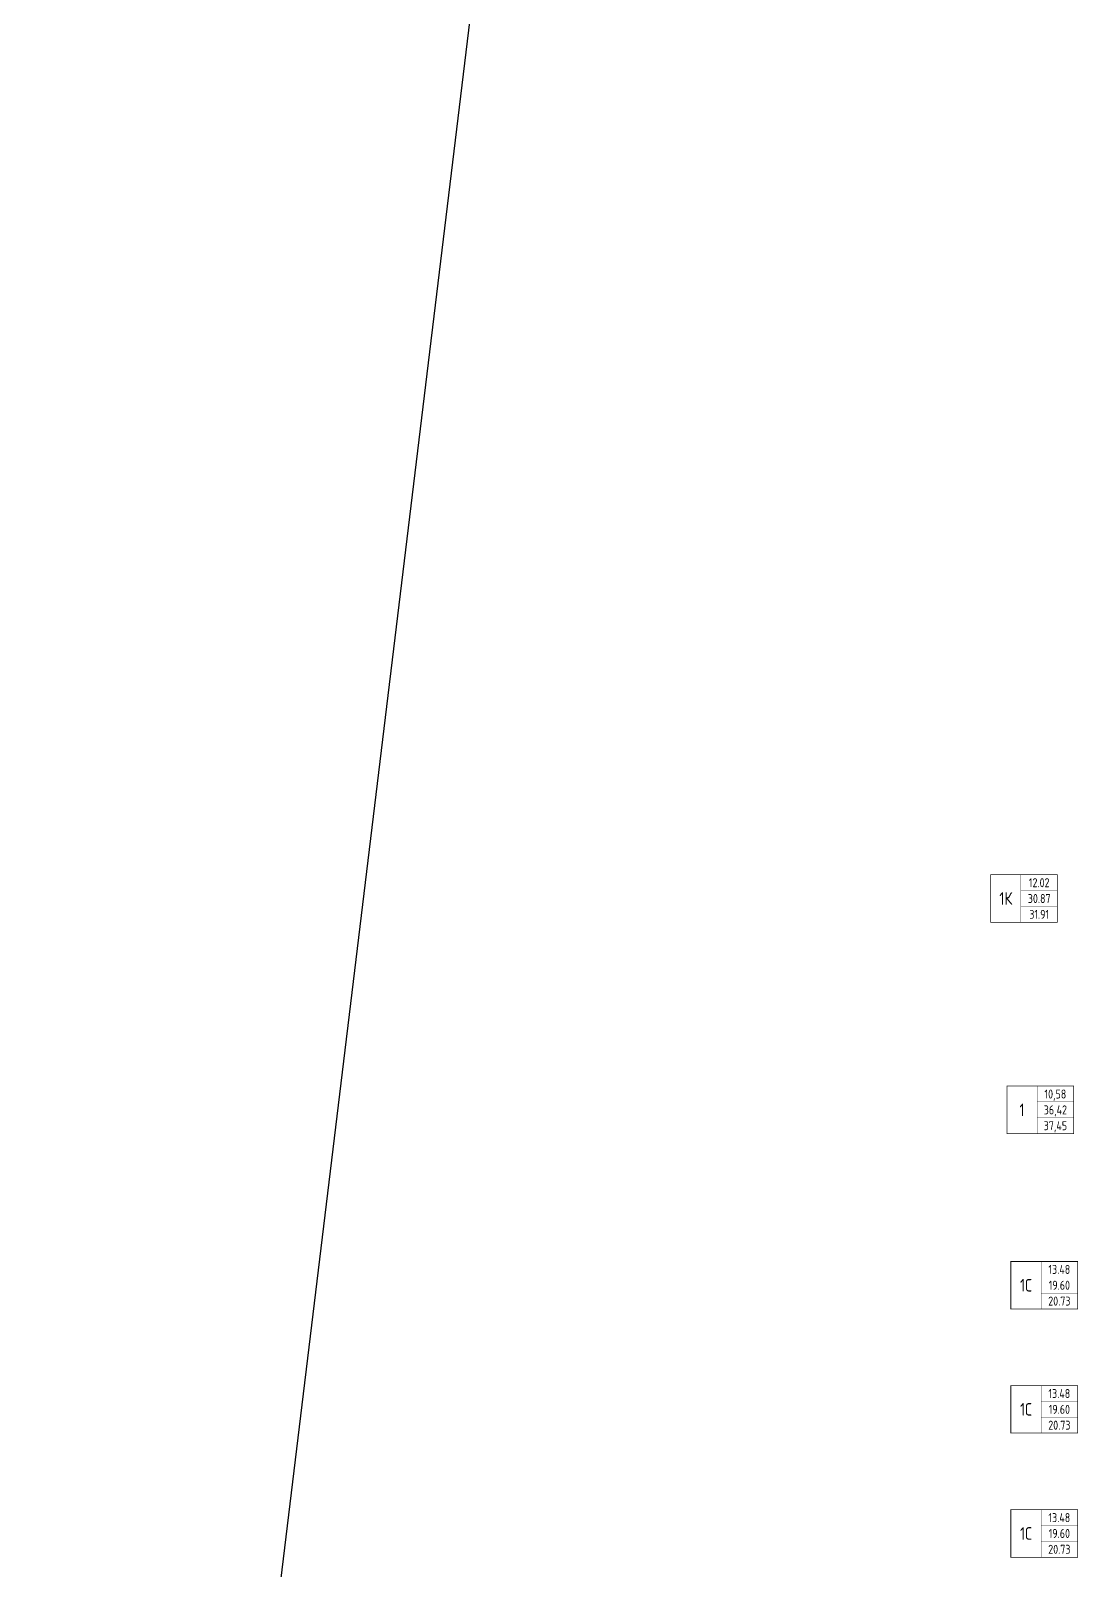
# Model space of a CAD drawing. Header units: millimetres. Extents: x 0 to 145404, y 0 to 194550.
# Drawn here: x 0 to 29158, y 81850 to 124643 of the extents above; entities that cross this region are included whole.
import ezdxf
from ezdxf.enums import TextEntityAlignment as Align

# ---------------------------------------------------------------- set-up
doc = ezdxf.new("R2010")
doc.units = ezdxf.units.MM
doc.styles.add('ГОСТ 2.304', font='CS_Gost2304.shx')

# ---------------------------------------------------------------- blocks, each defined once
blk = doc.blocks.new('A$C6e4c65f3')
blk.add_lwpolyline([(0, 24234), (12925, 130863), (16964, 130056), (17772, 132883), (17368, 134498), (14136, 134498), (13329, 135306), (18175, 175696), (32312, 189429), (145404, 191448), (145404, 163579), (143384, 112688), (138941, 63008), (130863, 0)], close=True)
blk = doc.blocks.new('Квартира 1С 3450 тип 9-1')
at = {"ltscale": 75, "const_width": 20}
blk.add_lwpolyline([(-11094, 2485), (-9240, 2485), (-9240, 1165), (-11094, 1165)], close=True, dxfattribs=at)
at = {"ltscale": 75, "const_width": 8.8, "elevation": 227}
for points in [[(-10252, 2485), (-10252, 1165)], [(-9240, 2045), (-10252, 2045)], [(-9240, 1605), (-10252, 1605)]]:
    blk.add_lwpolyline(points, dxfattribs=at)
at = {"ltscale": 75, "style": 'ГОСТ 2.304'}
for s, height, p in [('13.48', 250, (-9746, 2265)), ('1С', 350, (-10673, 1825)), ('19.60', 250, (-9746, 1825)), ('20.73', 250, (-9746, 1385))]:
    blk.add_text(s, height=height, dxfattribs=at).set_placement(p, align=Align.MIDDLE_CENTER)
blk = doc.blocks.new('Квартира 1С 3450 тип 9')
at = {"ltscale": 75, "const_width": 20}
blk.add_lwpolyline([(-11094, 2485), (-9240, 2485), (-9240, 1165), (-11094, 1165)], close=True, dxfattribs=at)
at = {"ltscale": 75, "const_width": 8.8, "elevation": 227}
for points in [[(-10252, 2485), (-10252, 1165)], [(-9240, 2045), (-10252, 2045)], [(-9240, 1605), (-10252, 1605)]]:
    blk.add_lwpolyline(points, dxfattribs=at)
at = {"ltscale": 75, "style": 'ГОСТ 2.304'}
for s, height, p in [('13.48', 250, (-9746, 2265)), ('1С', 350, (-10673, 1825)), ('19.60', 250, (-9746, 1825)), ('20.73', 250, (-9746, 1385))]:
    blk.add_text(s, height=height, dxfattribs=at).set_placement(p, align=Align.MIDDLE_CENTER)
blk = doc.blocks.new('Квартира 1К 6300 тип 35')
at = {"ltscale": 75, "const_width": 20}
blk.add_lwpolyline([(-11204, 3910), (-9350, 3910), (-9350, 2590), (-11204, 2590)], close=True, dxfattribs=at)
at = {"ltscale": 75, "const_width": 8.8, "elevation": 227}
for points in [[(-10362, 3910), (-10362, 2590)], [(-9350, 3470), (-10362, 3470)], [(-9350, 3030), (-10362, 3030)]]:
    blk.add_lwpolyline(points, dxfattribs=at)
at = {"ltscale": 75, "style": 'ГОСТ 2.304'}
for s, height, p in [('1', 350, (-10783, 3250)), ('10,58', 250, (-9856, 3690)), ('36,42', 250, (-9856, 3250)), ('37,45', 250, (-9856, 2810))]:
    blk.add_text(s, height=height, dxfattribs=at).set_placement(p, align=Align.MIDDLE_CENTER)
blk = doc.blocks.new('Квартира 1К 5450 тип 8')
at = {"ltscale": 75, "const_width": 20}
blk.add_lwpolyline([(-11654, 3485), (-9800, 3485), (-9800, 2165), (-11654, 2165)], close=True, dxfattribs=at)
at = {"ltscale": 75, "const_width": 8.8, "elevation": 227}
for points in [[(-10812, 3485), (-10812, 2165)], [(-9800, 3045), (-10812, 3045)], [(-9800, 2605), (-10812, 2605)]]:
    blk.add_lwpolyline(points, dxfattribs=at)
at = {"ltscale": 75, "style": 'ГОСТ 2.304'}
for s, height, p in [('1К', 350, (-11233, 2825)), ('12.02', 250, (-10306, 3265)), ('30.87', 250, (-10306, 2825)), ('31.91', 250, (-10306, 2385))]:
    blk.add_text(s, height=height, dxfattribs=at).set_placement(p, align=Align.MIDDLE_CENTER)
blk = doc.blocks.new('V_Section_3')
for name, p in [('Квартира 1К 5450 тип 8', (7150, -5650)), ('Квартира 1К 6300 тип 35', (7150, -11950)), ('Квартира 1С 3450 тип 9-1', (7150, -15400)), ('Квартира 1С 3450 тип 9', (7150, -18850)), ('Квартира 1С 3450 тип 9-1', (7150, -22300))]:
    blk.add_blockref(name, p)

msp = doc.modelspace()

# ---------------------------------------------------------------- block references
for name, p in [('A$C6e4c65f3', (0, 0)), ('V_Section_3', (31175, 103346, 0))]:
    msp.add_blockref(name, p)

doc.saveas('drawing.dxf')
